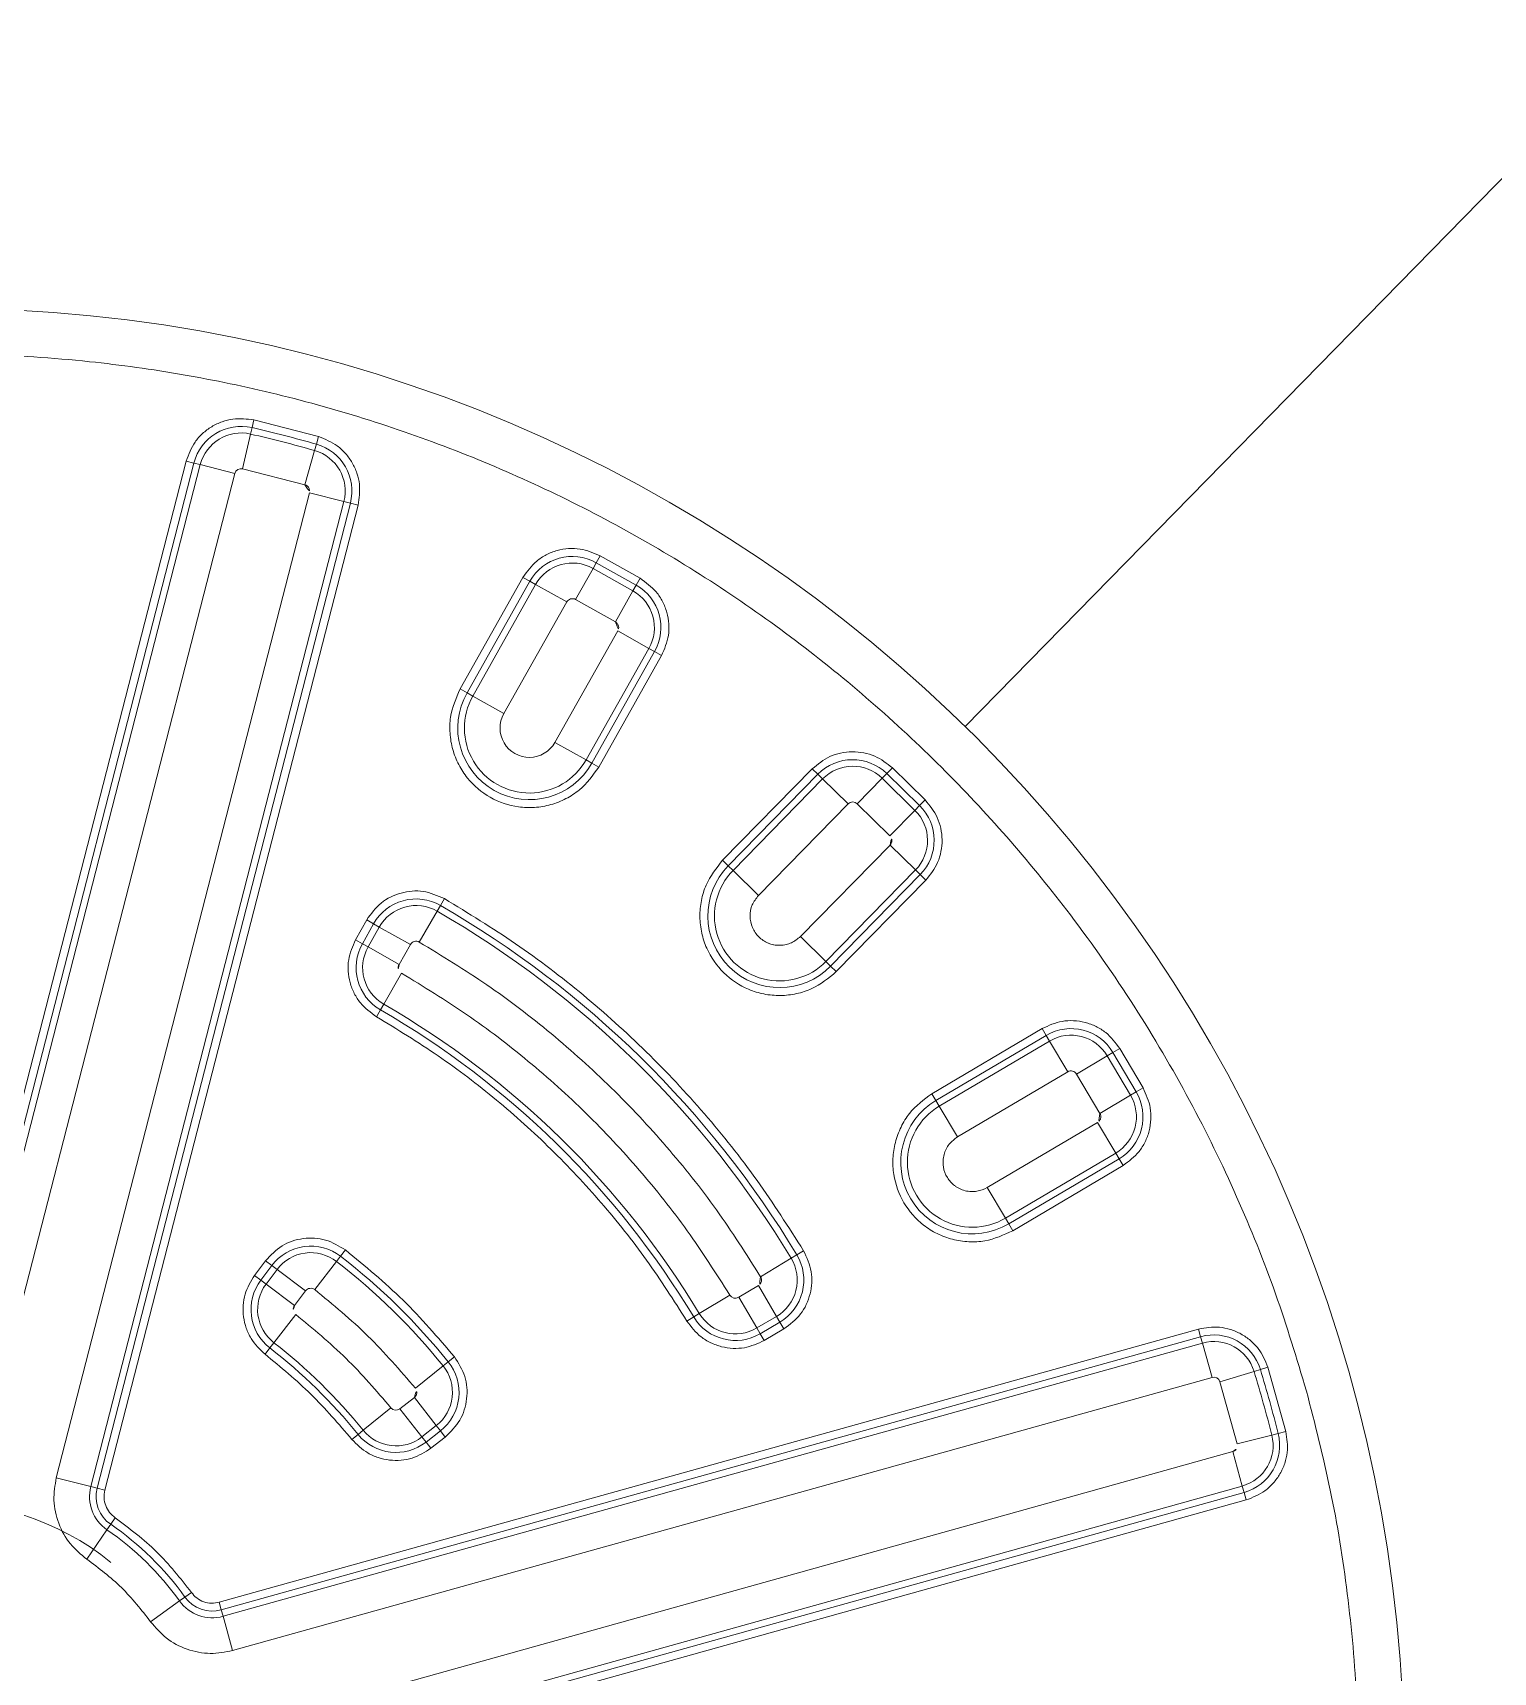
# Model space of a CAD drawing. Header units: metres. Extents: x 859577 to 860336, y 1645916 to 1646650.
# Drawn here: x 859953.838 to 859954.0304, y 1646453.3535 to 1646453.5695 of the extents above; entities that cross this region are included whole.
import ezdxf

# ---------------------------------------------------------------- set-up
doc = ezdxf.new("R2010")
doc.units = ezdxf.units.M
doc.layers.add('A-ACCESORIOS', color=30, linetype='Continuous', lineweight=20)
doc.layers.add('PISO', color=31, linetype='Continuous', lineweight=15)

# ---------------------------------------------------------------- blocks, each defined once
blk = doc.blocks.new('mu10-3')
at = {"layer": 'A-ACCESORIOS', "linetype": 'Continuous', "ltscale": 20}
for p, q in [((0, 0), (0, -0.476100506632406)), ((-0.003013294346146722, -0.4867119402827029), (-0.003013294346146722, -0.4877557760636932)), ((-0.003013294346146722, -0.4867119402827029), (0.003013294345123541, -0.4867119402827029)), ((-0.003013294345748818, -0.4886256392146038), (-0.003013294345748818, -0.4877557760636932)), ((0.003013294345123541, -0.4877557760636364), (-0.003013294345748818, -0.4877557760636364)), ((0.003013294345805662, -0.4877557760636932), (0.003013294345805662, -0.4867119402827029)), ((0.003013294345805662, -0.4877557760636932), (0.003013294345805662, -0.4886256392145469)), ((-0.003013294345748818, -0.4886256392145469), (0.003013294345805662, -0.4886256392145469)), ((-0.003013294346146722, -0.4933229002290886), (-0.003013294345862505, -0.4886256392145469)), ((0.003013294345805662, -0.4886256392145469), (0.003013294345578288, -0.4933229002290886)), ((-0.05007764747858801, -0.4937014953731591), (-0.04425640981713741, -0.4921416994428682)), ((-0.04398624523639683, -0.493149967381953), (-0.04425640981645529, -0.4921416994426977)), ((0.04425640981617107, -0.4921416994424703), (0.0439862452362263, -0.4931499673818394)), ((0.04425640981617107, -0.4921416994425272), (0.05007764747750798, -0.4937014953729317)), ((-0.05007764747858801, -0.4937014953731591), (-0.04980748289841586, -0.4947097633124145)), ((-0.0439862452370221, -0.4931499673820667), (-0.04980748289818848, -0.4947097633123008)), ((-0.04958234574803555, -0.4955499865951083), (-0.04376110808647127, -0.4939901906647037)), ((-0.04398624523651051, -0.4931499673818962), (-0.04376110808635758, -0.4939901906647037)), ((-0.04376110808647127, -0.4939901906647606), (-0.04254536747595239, -0.4985273963914665)), ((-0.009437790989181849, -0.4941802727070126), (-0.01048162677011533, -0.4941802727070126)), ((-0.01048162677011533, -0.5110547210522896), (-0.01048162677011533, -0.4941802727076947)), ((-0.009437790989068162, -0.4941802727070126), (-0.009437790989068162, -0.5110547210479126)), ((-0.009437790989181849, -0.4941802727070694), (-0.00856792783832816, -0.4941802727070694)), ((-0.008567927616809357, -0.5110547210017558), (-0.008567927838214473, -0.4941802727070694)), ((-0.008567927838214473, -0.4941802727070694), (-0.003870666823559077, -0.4941802727074673)), ((-0.003870666823559077, -0.5110547210225604), (-0.003870666823559077, -0.4941802727074673)), ((-0.003013294346146722, -0.4933229002290886), (0.003013294345578288, -0.4933229002290886)), ((0.003870666823786451, -0.4941802727068421), (0.003870666823786451, -0.5110547210433083)), ((0.008567927838385003, -0.4941802727070126), (0.003870666823786451, -0.4941802727068421)), ((0.008567927838385003, -0.4941802727070126), (0.008567927838385003, -0.5110547210433651)), ((0.009437790989238692, -0.4941802727070126), (0.008567927838385003, -0.4941802727070126)), ((0.009437790989125006, -0.5110547210433651), (0.009437790989125006, -0.4941802727070126)), ((0.009437790989125006, -0.4941802727070126), (0.01048162677017217, -0.4941802727070126)), ((0.01048162677017217, -0.4941802727067284), (0.01048162677017217, -0.5110547210784375)), ((0.04254536747612292, -0.4985273963914665), (0.04376110808641442, -0.4939901906647037)), ((0.04376110808630074, -0.4939901906647037), (0.04398624523645367, -0.493149967381953)), ((0.04376110808641442, -0.4939901906647606), (0.04958234574809239, -0.4955499865951083)), ((0.04980748289744952, -0.4947097633122439), (0.04398624523656736, -0.4931499673820099)), ((0.04980748289813164, -0.4947097633123008), (0.0500776474781901, -0.4937014953730454)), ((-0.04958234574803555, -0.4955499865950515), (-0.04980748289818848, -0.4947097633123008)), ((-0.04836660513706192, -0.5000871923217005), (-0.04958234574837661, -0.495549986595222)), ((0.04958234574809239, -0.4955499865950515), (0.0483666051376872, -0.5000871923218142)), ((0.04980748289813164, -0.4947097633123008), (0.04958234574809239, -0.4955499865950515)), ((-0.04836660513706192, -0.5000871923217005), (-0.04254536747595239, -0.4985273963914665)), ((-0.03695809920390047, -0.4979179096742428), (-0.04149530493072007, -0.499133650284648)), ((-0.03611787592120663, -0.4976927725242035), (-0.03695809920390047, -0.4979179096742428)), ((-0.03695809920390047, -0.4979179096742428), (-0.03259067059889276, -0.514217375126691)), ((-0.03611787592120663, -0.4976927725242035), (-0.03510960798195129, -0.4974226079440882)), ((-0.03175044731614207, -0.5139922379766517), (-0.03611787592120663, -0.4976927725242035)), ((-0.03510960798206497, -0.497422607943804), (-0.03074217936784862, -0.5137220734304151)), ((0.03074217937472667, -0.5137220734051766), (0.03510960798189444, -0.4974226079447135)), ((0.03611787592126348, -0.4976927725242604), (0.03175044731506205, -0.5139922379809718)), ((0.03259067082370848, -0.5142173751438577), (0.03695809920395732, -0.4979179096742996)), ((0.03611787592126348, -0.4976927725242604), (0.03510960798200813, -0.4974226079441451)), ((0.03611787592137716, -0.4976927725241467), (0.03695809920395732, -0.4979179096741859)), ((0.03695809920395732, -0.4979179096743565), (0.04149530493077691, -0.4991336502845911)), ((0.04254536747600923, -0.4985273963915233), (0.0483666051376872, -0.500087192321871)), ((-0.04149530493072007, -0.499133650284648), (-0.03712787632571235, -0.5154331157370962)), ((0.03712787633128301, -0.5154331157170304), (0.04149530493100428, -0.499133650284648)), ((-0.05435028804021158, -0.5025781326275478), (-0.05535855597952377, -0.5028482972076063)), ((-0.05099112737224232, -0.5191477626686947), (-0.05535855597946693, -0.5028482972082884)), ((-0.05435028804032527, -0.5025781326276046), (-0.05351006475751774, -0.5023529954775086)), ((-0.05435028804032527, -0.5025781326275478), (-0.04998285943412384, -0.518877598084373)), ((-0.05351006475751774, -0.5023529954775654), (-0.04897285903092552, -0.5011372548665349)), ((-0.04914263593735768, -0.5186524608769787), (-0.05351006454355911, -0.5023529954201535)), ((-0.04460543043103371, -0.517436720299429), (-0.04897285903092552, -0.5011372548665349)), ((0.04897285903086868, -0.5011372548671034), (0.04460543042580412, -0.5174367203195516)), ((0.05351006475768827, -0.5023529954774517), (0.04897285903086868, -0.5011372548671034)), ((0.05351006475768827, -0.5023529954774517), (0.04914263615256687, -0.5186524609299568)), ((0.04998285943526071, -0.5188775980800528), (0.05435028804038211, -0.5025781326275478)), ((0.05535855597975115, -0.502848297207322), (0.05099112736547795, -0.5191477626939331)), ((0.05435028804038211, -0.5025781326275478), (0.05351006475768827, -0.5023529954774517)), ((0.05435028804038211, -0.5025781326275478), (0.05535855597963746, -0.5028482972076063)), ((-0.09520099427987816, -0.5128549217586738), (-0.08758297062206566, -0.5084566537490218)), ((-0.08708294983136966, -0.5093729355542678), (-0.08758297062274778, -0.5084566537493629)), ((-0.08708294983148335, -0.5093729355542109), (-0.0866662658386872, -0.5101365037249934)), ((0.08708294983154019, -0.5093729355542678), (0.08666626583885773, -0.5101365037249934)), ((0.0870829498314265, -0.5093729355542678), (0.08758297062280462, -0.5084566537493629)), ((0.0875829706208151, -0.5084566537482829), (0.0952009942786276, -0.512854921757878)), ((-0.0866662658386872, -0.5101365037251071), (-0.08441617227782672, -0.5142597718470938)), ((-0.07844169429830572, -0.5118001273505115), (-0.07919501788472871, -0.5122350589259668)), ((-0.07844169429819203, -0.5118001273503978), (-0.0775377059946436, -0.5112782094599879)), ((-0.01144969152795738, -0.627833679849175), (-0.07844169429819203, -0.5118001273503978)), ((-0.07753770599543941, -0.5112782094585668), (-0.0105457032205436, -0.6273117619655295)), ((-0.009437790989068162, -0.5110547210479126), (-0.01048162677011533, -0.5110547210479126)), ((-0.009437790989181849, -0.5110547210479126), (-0.008567927616809357, -0.5110547210017558)), ((-0.008567927616809357, -0.5110547210017558), (-0.003870666823559077, -0.5110547210225604)), ((0.008567927838271316, -0.5110547210433651), (0.003870666823786451, -0.5110547210433083)), ((0.009437790989238692, -0.5110547210433651), (0.008567927838385003, -0.5110547210433651)), ((0.009437790989238692, -0.5110547210433651), (0.01048162677017217, -0.5110547210433651)), ((0.01054570322060044, -0.6273117619655295), (0.07753770599515519, -0.511278209459249)), ((0.07844169429847625, -0.5118001273504547), (0.01144969152500153, -0.6278336798548025)), ((0.07844169429847625, -0.5118001273504547), (0.07753770599470045, -0.5112782094599879)), ((0.07844169429847625, -0.5118001273504547), (0.07919501788489924, -0.5122350589259099)), ((0.08666626583885773, -0.5101365037250503), (0.08441617227788356, -0.5142597718470938)), ((-0.09465748135357899, -0.5137460933676152), (-0.09520099427800233, -0.51285492175748)), ((-0.09465748135357899, -0.5137460933675584), (-0.09420455391654059, -0.5144887363759949)), ((-0.07919501788472871, -0.5122350589259668), (-0.0832629652515493, -0.514583689433266)), ((-0.07919501788472871, -0.5122350589259668), (-0.0122030151107424, -0.6282686114313947)), ((-0.03175044731614207, -0.5139922379765949), (-0.03259067059889276, -0.514217375126691)), ((-0.03175044731614207, -0.5139922379765949), (-0.03074217937700041, -0.5137220733965364)), ((0.01220301514803168, -0.6282686114512899), (0.07919501792139272, -0.5122350589469988)), ((0.03175044731506205, -0.5139922379809718), (0.0307421793758067, -0.5137220734008565)), ((0.03175044731506205, -0.513992237980915), (0.03259067082370848, -0.5142173751438577)), ((0.07919501788489924, -0.5122350589259099), (0.0832629652468313, -0.514583689430026)), ((0.09465748135363583, -0.5137460933675584), (0.09420455391659743, -0.5144887363759949)), ((0.09465748135363583, -0.5137460933675584), (0.09520099427811601, -0.5128549217574232)), ((-0.09420455391654059, -0.5144887363759949), (-0.09175874575674925, -0.5184990086216317)), ((-0.09175874575663556, -0.5184990086216317), (-0.08441617227782672, -0.5142597718470938)), ((-0.0832629652515493, -0.514583689433266), (-0.01627096247739246, -0.630617241938694)), ((-0.03259067059889276, -0.514217375126691), (-0.03712787632571235, -0.5154331157370962)), ((0.01627096246602378, -0.6306172419356812), (0.0832629652468313, -0.514583689430026)), ((0.03259067082370848, -0.5142173751438577), (0.03712787633128301, -0.5154331157170304)), ((0.08441617227788356, -0.5142597718470938), (0.09175874575680609, -0.5184990086216317)), ((0.09420455391659743, -0.5144887363759949), (0.09175874575680609, -0.5184990086216317)), ((-0.04914263594935164, -0.5186524608324135), (-0.04460543043103371, -0.517436720299429)), ((0.04914263615256687, -0.5186524609300136), (0.04460543042580412, -0.5174367203195516)), ((-0.09612277577826944, -0.5220083045024921), (-0.09205482841599633, -0.5196596739979213)), ((-0.02506282564485218, -0.6356932265088062), (-0.09205482841599633, -0.5196596739979213)), ((-0.04998285943412384, -0.518877598084373), (-0.05099112737337919, -0.5191477626644314)), ((-0.04998285943412384, -0.518877598084373), (-0.04914263593735768, -0.5186524608769787)), ((0.09205482841178991, -0.5196596739949655), (0.02506282563757622, -0.6356932265007345)), ((0.04998285943537439, -0.5188775980800528), (0.04914263615256687, -0.5186524609299568)), ((0.04998285943537439, -0.5188775980800528), (0.05099112737451605, -0.5191477626601113)), ((0.09205482841178991, -0.5196596739949655), (0.09612277577843997, -0.5220083045023216)), ((-0.09687609936469244, -0.5224432360778906), (-0.09778008766858193, -0.5229651539683573)), ((-0.09687609936480612, -0.5224432360779474), (-0.09612277577826944, -0.5220083045024921)), ((-0.09687609936469244, -0.5224432360778337), (-0.02988409659138824, -0.6384767885822384)), ((-0.0291307729691539, -0.6380418569914923), (-0.09612277577826944, -0.5220083045024921)), ((0.09612277577832629, -0.5220083045024921), (0.02913077300422628, -0.6380418570080337)), ((0.02988409659087665, -0.6384767885835458), (0.09687609936509034, -0.5224432360778906)), ((0.09612277577832629, -0.5220083045024353), (0.09687609936486297, -0.5224432360778337)), ((0.0977800876697188, -0.5229651539663678), (0.09687609936588615, -0.5224432360761284)), ((-0.03078808489448193, -0.6389987064739557), (-0.09778008766892299, -0.522965153967732)), ((0.0977800876697188, -0.5229651539663678), (0.03078808489453877, -0.6389987064739557)), ((-0.0328810440908569, -0.5413419510474569), (-0.03314150129762083, -0.5403311319828958)), ((-0.0328810440908569, -0.5413419510474569), (-0.03266399641870521, -0.542184300267877)), ((0.03288104409102743, -0.5413419510473432), (0.03266399641876205, -0.542184300267877)), ((0.03288104409102743, -0.5413419510474), (0.03314150129767768, -0.540331131982839)), ((-0.03266399641870521, -0.542184300267877), (-0.03149193898872227, -0.5467329860583163)), ((0.03266399641876205, -0.542184300267877), (0.03149193898877911, -0.5467329860583163)), ((-0.03210616620020801, -0.5477851440140853), (-0.03664337192691391, -0.5490008846245473)), ((-0.03132623129130252, -0.5506959007203136), (-0.03210616620020801, -0.5477851440140853)), ((0.03210616620026485, -0.5477851440141421), (0.03132623129135936, -0.5506959007203704)), ((0.03664337192708444, -0.5490008846244905), (0.03210616620026485, -0.5477851440141421)), ((-0.03849186314909048, -0.5494961863543608), (-0.03748359520983513, -0.5492260217742455)), ((-0.03771192823995762, -0.5524069430614418), (-0.03849186314909048, -0.5494961863543608)), ((-0.03664337192691391, -0.5490008846245473), (-0.03748359520972144, -0.5492260217745866)), ((-0.03748359520983513, -0.5492260217742455), (-0.03670366030092964, -0.5521367784809286)), ((-0.03586343701812211, -0.5519116413308325), (-0.03664337192691391, -0.5490008846245473)), ((-0.0358634370182358, -0.5519116413307756), (-0.03132623129130252, -0.5506959007203136)), ((0.03586343701829264, -0.5519116413307756), (0.03132623129135936, -0.5506959007203704)), ((0.03664337192708444, -0.5490008846244905), (0.03586343701829264, -0.5519116413307756)), ((0.03748359520977829, -0.5492260217745297), (0.03664337192708444, -0.5490008846244905)), ((0.03670366030098648, -0.5521367784809286), (0.03748359520977829, -0.5492260217745297)), ((0.03748359520977829, -0.5492260217745297), (0.03849186314903363, -0.549496186354645)), ((0.03849186314926101, -0.5494961863539629), (0.03771192824012815, -0.5524069430611007)), ((-0.03670366030092964, -0.5521367784809286), (-0.03771192824012815, -0.552406943060987)), ((-0.03670366030092964, -0.5521367784809286), (-0.03586343701812211, -0.5519116413308325)), ((-0.02911335863922204, -0.555853263925826), (-0.0302843387103735, -0.5513043006690168)), ((0.02911335863927889, -0.555853263925826), (0.03028433871043035, -0.5513043006690168)), ((0.03670366030098648, -0.5521367784808149), (0.03586343701829264, -0.5519116413307756)), ((0.03670366030098648, -0.5521367784809286), (0.03771192824024183, -0.5524069430610439)), ((-0.0288965104779777, -0.5566956645289451), (-0.02911335863922204, -0.555853263925826)), ((-0.0288965104779777, -0.5566956645289451), (-0.02863629268443901, -0.5577065452526995)), ((0.02889651047803454, -0.5566956645289451), (0.02863629268449586, -0.5577065452526995)), ((0.02911335863927889, -0.555853263925826), (0.02889651047803454, -0.5566956645289451)), ((-0.009929248020625892, -0.5835511631254917), (-0.01004979990221955, -0.582514311939633)), ((0.009929248020682735, -0.5835511631254917), (0.01004979990233323, -0.582514311939633)), ((-0.009929248020625892, -0.5835511631254917), (-0.009828788119250476, -0.5844152057803171)), ((-0.009828788119250476, -0.5844152057803171), (-0.009286304652107447, -0.5890810361165677)), ((0.009828788119307319, -0.5844152057803171), (0.00928630465216429, -0.5890810361165677)), ((0.009929248020682735, -0.5835511631254917), (0.009828788119307319, -0.5844152057803171)), ((-0.01555682147403559, -0.5907712367607587), (-0.01659172709520362, -0.5909074846704812)), ((-0.01627703877329623, -0.5932977797864964), (-0.01659172709520362, -0.5909074846702538)), ((-0.01555682147403559, -0.5907712367609292), (-0.01469440012300538, -0.5906576968360469)), ((-0.01555682147403559, -0.5907712367607587), (-0.01524213315212819, -0.5931615318757508)), ((-0.01469440012300538, -0.5906576968360469), (-0.01003732482752184, -0.5900445812421822)), ((-0.01437971180121167, -0.5930479919509253), (-0.01469440012300538, -0.5906576968360469)), ((-0.00972263650584182, -0.5924348763567764), (-0.01003732482752184, -0.5900445812421822)), ((0.01003732482769237, -0.5900445812419548), (0.009722636505898663, -0.5924348763567195)), ((0.01469440012317591, -0.5906576968360469), (0.01003732482769237, -0.5900445812419548)), ((0.01469440012317591, -0.5906576968360469), (0.01437971180126851, -0.5930479919509253)), ((0.01555682147414927, -0.5907712367608724), (0.01469440012317591, -0.5906576968360469)), ((0.01524213315224188, -0.5931615318759214), (0.01555682147414927, -0.5907712367608724)), ((0.01555682147414927, -0.5907712367608724), (0.01659172709526047, -0.5909074846706517)), ((0.01659172709537415, -0.5909074846702538), (0.01627703877346676, -0.5932977797857575)), ((-0.01524213315212819, -0.5931615318757508), (-0.01627703877340991, -0.5932977797855301)), ((-0.01524213315212819, -0.5931615318757508), (-0.01437971180121167, -0.5930479919509253)), ((-0.01437971180121167, -0.5930479919509253), (-0.00972263650584182, -0.5924348763567764)), ((-0.0082337109566879, -0.5978407358470008), (-0.008773984901495169, -0.5931746491457943)), ((0.008233710956744744, -0.5978407358470008), (0.008773984901552012, -0.5931746491457943)), ((0.009722636505898663, -0.5924348763567195), (0.01437971180126851, -0.5930479919509253)), ((0.01437971180126851, -0.5930479919509253), (0.01524213315224188, -0.5931615318758645)), ((0.01627703877346676, -0.5932977797857575), (0.01524213315224188, -0.5931615318759214)), ((-0.008133660226235406, -0.5987048259768812), (-0.0082337109566879, -0.5978407358470008)), ((0.008233710956744744, -0.5978407358470008), (0.00813366022629225, -0.5987048259768812)), ((-0.008133660226235406, -0.5987048259768812), (-0.008013599349567357, -0.5997417341326923)), ((0.00813366022629225, -0.5987048259768812), (0.0080135993496242, -0.5997417341326923)), ((-0.0122030151107424, -0.6282686114314515), (-0.01627096247739246, -0.630617241938694)), ((-0.0122030151107424, -0.6282686114313378), (-0.01144969152409203, -0.6278336798558826)), ((-0.01144969152818476, -0.6278336798492887), (-0.01054570322349946, -0.6273117619603568)), ((0.01144969152500153, -0.6278336798548025), (0.01054570322128257, -0.627311761964279)), ((0.01144969152500153, -0.6278336798548025), (0.01220301514803168, -0.6282686114512899)), ((0.0122030151457011, -0.6282686114552689), (0.01627096246602378, -0.6306172419356812)), ((-0.00685290386371662, -0.6299785243187443), (-0.007033676506864595, -0.6289504609018195)), ((-0.00685290386371662, -0.6299785243187443), (-0.00670225999442664, -0.6308352438328484)), ((0.00670225998726437, -0.6308352438744009), (0.006852903863830306, -0.6299785243187443)), ((0.006852903863830306, -0.6299785243184033), (0.007033676506921438, -0.6289504609018195)), ((-0.00670225999442664, -0.6308352438328484), (-0.005888783100260753, -0.6354615292089534)), ((0.00670225998726437, -0.6308352438743441), (0.00588878310037444, -0.6354615292089534))]:
    blk.add_line(p, q, dxfattribs=at)
for centre, radius in [((0, 0), 0.6689513447619461), ((0, -0.6689513447619788), 0.1928508381295694)]:
    blk.add_circle(centre, radius, dxfattribs=at)
for centre, radius, start, end in [((-0.003013294345748818, -0.4941802727070694), 0.006424496643355234, 90.00000000354999, 179.9999999994203), ((0.003013294345805662, -0.4941802727070694), 0.006424496643359688, 3.224319113880455e-10, 90), ((-0.003013294345748818, -0.4941802727070694), 0.005554633492483944, 90.00000000019217, 179.9999999999349), ((0.003013294345805662, -0.4941802727070694), 0.005554633492462362, 8.402771024052094e-10, 90), ((-0.04232346314995539, -0.4993555546107018), 0.006424496643362739, 15.00000000011923, 104.9999999993806), ((-0.04232346314995539, -0.4993555546107018), 0.005554633492495852, 14.99999999950545, 104.9999999997716), ((-0.003013294346601469, -0.4941802727079221), 0.0008573724788416348, 89.99999997037861, 179.9999999685091), ((0.003013294345350914, -0.4941802727065578), 0.0008573724783575807, 359.9999999830284, 89.99999998625593), ((0.04232346315006907, -0.499355554610645), 0.006424496643328649, 75.00000000389015, 165.0000000008825), ((0.04232346315006907, -0.499355554610645), 0.00555463349258391, 75.0000000006194, 165.0000000000221), ((-0.04814470081151967, -0.5009153505410495), 0.00642449664334519, 105.0000000032486, 194.9999999998529), ((-0.04814470081151967, -0.5009153505410495), 0.005554633492502361, 105.000000000854, 195.0000000002441), ((0.04814470081157651, -0.5009153505410495), 0.005554633492485336, 344.9999999998807, 75.00000000002214), ((0.04814470081157651, -0.5009153505410495), 0.006424496643352046, 344.9999999998807, 75.0000000002284), ((-0.04814470081078071, -0.5009153505396853), 0.0008573724790751167, 105.0000000408031, 195.0000000379202), ((0, -0.6689513447619788), 0.1817930384712088, 118.621577261034, 121.3784227389266), ((-0.08400547159800453, -0.5150123756721996), 0.006424496643359077, 29.9999999996285, 118.6215772608329), ((-0.08400547159800453, -0.5150123756721996), 0.005554633492528228, 29.9999999996285, 118.6215772605443), ((0.08400547159806138, -0.5150123756721996), 0.006424496643328829, 61.37842273896597, 149.9999999999966), ((0.08400547159806138, -0.5150123756721996), 0.005554633492495369, 61.37842273896597, 149.9999999999966), ((0, -0.6689513447619788), 0.1817930384712025, 58.62157726107336, 61.37842273896597), ((0, -0.6689513447619788), 0.180923175320396, 118.621577261034, 121.3784227389266), ((0, -0.5110547210433083), 0.009437790989227734, 180.0000000277486, 359.9999999996124), ((0, -0.5110547210433083), 0.008567927838284847, 179.9999997221256, 359.9999999996124), ((0, -0.6689513447619788), 0.1809231753204159, 58.62157726107336, 61.37842273896597), ((-0.09131232206510731, -0.5192309877562593), 0.006424496643352538, 121.3784227389266, 209.9999999994837), ((-0.04086665337570139, -0.5164349180283239), 0.009437790989218322, 195.0000000274334, 14.99999999997792), ((0.04086665337587192, -0.516434918028267), 0.009437790989216509, 165.0000000273372, 344.9999999995536), ((0.09131232206516415, -0.5192309877562593), 0.006424496643352611, 330.0000000184694, 58.62157726107336), ((-0.09131232206510731, -0.5192309877562593), 0.005554633492477322, 121.378422738462, 210.0000000000033), ((-0.04086665337570139, -0.5164349180283239), 0.008567927838285232, 194.9999997216574, 14.99999999997792), ((-0.04086665337570139, -0.5164349180283239), 0.003870666823774987, 194.999999691932, 14.99999999997792), ((0.04086665337587192, -0.516434918028267), 0.008567927838281014, 164.9999997220327, 344.9999999995536), ((0.08400547159897087, -0.5150123756719154), 0.0008573724843851849, 61.37842278358183, 150.0000000239368), ((0.09131232206516415, -0.5192309877562593), 0.005554633492457171, 329.9999999999966, 58.62157726107336), ((-0.09131232206510731, -0.5192309877564298), 0.0008573724831367626, 121.3784227303817, 209.9999999960403), ((0.09131232206493678, -0.5192309877553498), 0.0008573724786046311, 329.9999999780235, 58.62157721783249), ((0, -0.6689513447619788), 0.1317775414275539, 75.55092944653032, 104.4490705534697), ((0, -0.6689513447619788), 0.1309076782767518, 75.55092944653032, 104.4490705534697), ((-0.03127800798091585, -0.5475632396881451), 0.006424496643354177, 104.449070557334, 194.9999999985044), ((0.03127800798114322, -0.5475632396880314), 0.006424496643351433, 344.9999999998807, 75.55092944679654), ((-0.03127800798091585, -0.5475632396881451), 0.005554633492511554, 104.4490705536711, 194.9999999999138), ((0.03127800798114322, -0.5475632396880314), 0.005554633492531299, 344.9999999997559, 75.55092944653032), ((-0.031278007980859, -0.5475632396879178), 0.0008573724781189134, 104.4490705633304, 195.0000000049241), ((-0.03049807307223773, -0.5504739963942598), 0.0008573724780481656, 195.0000000027153, 284.4355004335055), ((0.03049807307229457, -0.5504739963943166), 0.000857372477992142, 255.5644995690909, 344.9999999992265), ((-0.03049807307212404, -0.5504739963943166), 0.006424496643351503, 195.0000000007126, 284.4355004289658), ((-0.03049807307212404, -0.5504739963943166), 0.005554633492537496, 195.0000000007899, 284.4355004289658), ((0, -0.6689513447619788), 0.116785116945933, 75.56449957103419, 104.4355004289658), ((0.03049807307229457, -0.5504739963943166), 0.006424496643351476, 255.5644995712364, 344.9999999988189), ((0.03049807307229457, -0.5504739963943166), 0.00555463349249528, 255.5644995712364, 345.0000000000862), ((0, -0.6689513447619788), 0.1159152537950918, 75.56449957103419, 104.4355004289658), ((0, -0.6689513447619788), 0.08597546737180076, 83.3681510901673, 96.63184890983271), ((-0.009187287290046697, -0.5899326716771043), 0.00642449664335325, 96.63184890964244, 187.4999999984024), ((-0.009187287290046697, -0.5899326716771043), 0.005554633492503588, 96.63184891003267, 187.4999999999625), ((0, -0.6689513447619788), 0.08510560422095996, 83.3681510901673, 96.63184890983271), ((0.00918728729010354, -0.5899326716771043), 0.00555463349251982, 352.4999999999748, 83.36815109035757), ((0.00918728729010354, -0.5899326716771043), 0.006424496643351253, 352.5000000004316, 83.3681510901673), ((-0.009187287290387758, -0.589932671677559), 0.0008573724783861086, 96.6318488831957, 187.4999999864908), ((0.00918728729010354, -0.5899326716770474), 0.0008573724779845452, 352.4999999986708, 83.36815108847865), ((-0.008872598968252987, -0.5923229667919259), 0.006424496643352521, 187.5000000000252, 276.6047170134834), ((-0.008872598968252987, -0.5923229667919259), 0.005554633492521123, 187.4999999998345, 276.6047170134834), ((-0.008872598968252987, -0.5923229667919259), 0.0008573724779748725, 187.4999999996967, 276.6047170136769), ((0.00887259896830983, -0.5923229667919259), 0.006424496643353729, 263.3952829965855, 352.4999999988052), ((0.00887259896830983, -0.5923229667919259), 0.00555463349255053, 263.3952829861296, 352.5000000000375), ((0.008872598968423517, -0.5923229667918122), 0.0008573724780969564, 263.3952829777494, 352.499999995941), ((0, -0.6689513447619788), 0.07158570175931518, 83.39528298651665, 96.60471701348335), ((0, -0.6689513447619788), 0.07071583860847397, 83.39528298651665, 96.60471701348335), ((-0.007618946794821113, -0.6256219983553137), 0.005293226152276303, 209.9999999998267, 279.9728275164398), ((-0.007618946794821113, -0.6256219983553137), 0.004423363001437471, 209.9999998997658, 279.9728275160327), ((0.0076189467949348, -0.6256219983553137), 0.005293226194439118, 260.0271724842183, 329.9999999657359), ((0.0076189467949348, -0.6256219983553137), 0.004423363001115927, 260.0271724839671, 330.0000000185582), ((0, -0.6689513447619788), 0.03957073444687402, 80.0271724839672, 99.97282751603284), ((0, -0.6689513447619788), 0.03870087129603254, 80.0271724839672, 99.97282751603284), ((0, -0.6689513447619788), 0.03555687328013987, 95.36639656515814, 178.7787177863631)]:
    blk.add_arc(centre, radius, start, end, dxfattribs=at)
for points, knots in [([(0.09341212471900917, -0.5071567987056369), (0.08948372175626673, -0.5049965173685109), (0.08152739351129412, -0.5006212260395841), (0.06887773470430147, -0.4951136316495308), (0.05558295216223996, -0.4903933680955674), (0.04167146529789534, -0.4866410643179506), (0.02804424992467602, -0.4840769751506286), (0.01487360091812207, -0.4825793556410645), (0.00229606210075417, -0.4819985516340353), (-0.0104027629137704, -0.4822717593406765), (-0.02314273273196932, -0.4834177051157553), (-0.03584102984160609, -0.485446457581304), (-0.04839181287093197, -0.4883498988144197), (-0.06071282937017486, -0.492110835915355), (-0.0727242806640902, -0.4967029597968349), (-0.08433040027091465, -0.5020805266871662), (-0.09546449548156488, -0.5081933445910067), (-0.1060666621903579, -0.5149850065245687), (-0.1167237843021667, -0.522867478811861), (-0.127244249597311, -0.5319010605641097), (-0.1374119121895774, -0.5421083993458637), (-0.1465791434576431, -0.5528358244761193), (-0.1547312785452277, -0.5639588830789535), (-0.1619342144808797, -0.5754584276571109), (-0.1682916127567751, -0.5874460648498712), (-0.1738483557438144, -0.6000673489006658), (-0.1785550210178144, -0.6133700990926059), (-0.1823111003915301, -0.6272794060515139), (-0.1848741847125552, -0.6409072015913466), (-0.1863720356531076, -0.6540777169768148), (-0.18695278051581, -0.6666552899428666), (-0.1866795888503816, -0.6793541056933918), (-0.1855336387226885, -0.6920940780320848), (-0.1835048874199288, -0.704792374440558), (-0.1806014459195353, -0.7173431577372185), (-0.1768405087207725, -0.729664173872095), (-0.1722483854954362, -0.7416756263544357), (-0.1668708160953543, -0.7532817416016542), (-0.1607580074528414, -0.7644158528581784), (-0.1539663113669008, -0.7750179604120717), (-0.1460839727201915, -0.7856753139982402), (-0.137049810753183, -0.7961947743173141), (-0.1268446520693942, -0.8063662130026614), (-0.1161093810740113, -0.8155197874140185), (-0.1050146995404475, -0.8237210725174577), (-0.09724724399717388, -0.8284239048362565), (-0.09341212471895233, -0.830745890818207)], [0, 0, 0, 0, 0.02291043124393882, 0.04640127627856693, 0.07043889536440054, 0.0949825248686006, 0.1199870078134519, 0.1412571413465028, 0.1627018157893433, 0.1843088610492792, 0.2061448528974915, 0.2280462251742265, 0.2499999996147192, 0.2719527910396048, 0.2938541685496895, 0.3156911381893608, 0.3372972159685446, 0.3587419054823086, 0.3800129914506218, 0.4050168025324465, 0.4295600826501579, 0.4535976939681215, 0.4770894055705902, 0.4999999997767685, 0.5229099078263219, 0.5464012767191545, 0.5704388958051738, 0.5949825253142076, 0.619987008260059, 0.6412571417913683, 0.6627018162343635, 0.684308861495887, 0.7061448533414494, 0.7280462256163859, 0.7500000000613228, 0.7719527914840738, 0.7938541689949457, 0.8156911386359665, 0.8372972164167377, 0.8587419059311826, 0.8800129918972291, 0.905016802977831, 0.9295600830954692, 0.9535976944176974, 0.9770892313843613, 0.9999999999999999, 0.9999999999999999, 0.9999999999999999, 0.9999999999999999]), ([(-0.01048162677011533, -0.4941802727076947), (-0.01038186486010773, -0.4932407839667121), (-0.01022839936553055, -0.4917955519717907), (-0.009297116254117554, -0.490056804071628), (-0.008333240067599945, -0.4888603269859573), (-0.00713676298221344, -0.4878964507992691), (-0.005398015082107577, -0.4869651676876288), (-0.003952783087186162, -0.4868117021928811), (-0.003013294346146722, -0.4867119402827029)], [0, 0, 0, 0, 0.2394568443936631, 0.3683606602371597, 0.499999999999111, 0.631639339761215, 0.7605431556051111, 1, 1, 1, 1]), ([(0.003013294345123541, -0.4867119402827029), (0.003952783086162981, -0.4868117021927674), (0.005398015081084395, -0.4869651676872877), (0.007136762981303946, -0.4878964507987007), (0.008333240067031511, -0.4888603269851615), (0.009297116253605964, -0.4900568040707185), (0.01022839936530318, -0.4917955519707675), (0.01038186485999404, -0.4932407839657458), (0.01048162677017217, -0.4941802727067284)], [0, 0, 0, 0, 0.2394568443938963, 0.3683606602377317, 0.5000000000000155, 0.6316393397622994, 0.7605431556061251, 1, 1, 1, 1]), ([(-0.04425640981713741, -0.4921416994428682), (-0.04332311309633496, -0.4919949044694363), (-0.04188740639472144, -0.4917690871891409), (-0.03996687108696051, -0.492218616526884), (-0.03856169345516491, -0.4928399783719328), (-0.0373209894963793, -0.4937462169751825), (-0.0359714180161177, -0.4951846846715853), (-0.03544912816641954, -0.4965409517876083), (-0.03510960798206497, -0.497422607943804)], [0, 0, 0, 0, 0.2394568443925325, 0.3683606602359907, 0.4999999999982076, 0.6316393397607285, 0.7605431556050064, 1, 1, 1, 1]), ([(0.03510960798189444, -0.4974226079447135), (0.03544912816613532, -0.4965409517885746), (0.03597141801566295, -0.4951846846724379), (0.03732098949569718, -0.4937462169758646), (0.03856169345431226, -0.4928399783724444), (0.03996687108605101, -0.4922186165271683), (0.04188740639369826, -0.4917690871891978), (0.04332311309542547, -0.4919949044692089), (0.04425640981617107, -0.4921416994425272)], [0, 0, 0, 0, 0.2394568443942672, 0.3683606602379416, 0.4999999999999539, 0.6316393397619721, 0.7605431556056689, 1, 1, 1, 1]), ([(-0.05535855597946693, -0.5028482972082884), (-0.05550535095284204, -0.5019150004875428), (-0.05573116823302371, -0.5004792937858724), (-0.05528163889533744, -0.4985587584781115), (-0.05466027705028864, -0.4971535808463159), (-0.05375403844709581, -0.4959128768875303), (-0.05231557075074988, -0.4945633054072118), (-0.05095930363467005, -0.4940410155575137), (-0.05007764747858801, -0.4937014953731591)], [0, 0, 0, 0, 0.2394568443937832, 0.3683606602375021, 0.4999999999996886, 0.6316393397619319, 0.760543155605792, 1, 1, 1, 1]), ([(0.05007764747750798, -0.4937014953729317), (0.05095930363370371, -0.4940410155571158), (0.05231557074984039, -0.4945633054066434), (0.05375403844641369, -0.4959128768867345), (0.05466027704994758, -0.4971535808454064), (0.05528163889522375, -0.4985587584770883), (0.05573116823308055, -0.5004792937848492), (0.05550535095301257, -0.5019150004865196), (0.05535855597975115, -0.502848297207322)], [0, 0, 0, 0, 0.2394568443946131, 0.3683606602383933, 0.5000000000004272, 0.6316393397623932, 0.7605431556059796, 1, 1, 1, 1]), ([(-0.04254536747595239, -0.4985273963914665), (-0.04243824362919213, -0.4985106157299697), (-0.04227272706981466, -0.498484688007693), (-0.04205210015561534, -0.4985361367091627), (-0.04189157136056565, -0.4986079249023305), (-0.0417493444624597, -0.4987109911305083), (-0.04159455474393781, -0.4988763814920958), (-0.04153433226463221, -0.4990324862143325), (-0.04149530493072007, -0.499133650284648)], [0, 0, 0, 0, 0.2394429600846082, 0.3699622084922655, 0.5000002166968497, 0.6305192480136057, 0.7605570399153824, 1, 1, 1, 1]), ([(0.0483666051376872, -0.500087192321871), (0.04846776744096815, -0.5001262217660951), (0.04862407284736037, -0.5001865259795863), (0.04878941700917494, -0.5003413953191398), (0.0488925449271278, -0.5004838301156838), (0.04896418391990665, -0.5006442015365451), (0.04901554056749546, -0.500864828650549), (0.04898964240339865, -0.5010301305453027), (0.04897285903086868, -0.5011372548671034)], [0, 0, 0, 0, 0.2394429600865524, 0.3699622084983848, 0.5000002166927261, 0.6305192480121711, 0.7605570399073718, 1, 1, 1, 1]), ([(-0.09341212471895233, -0.830745890818207), (-0.08948372175615305, -0.832906172155333), (-0.08152739351112359, -0.8372814634843166), (-0.06887773470424463, -0.8427890578743131), (-0.05558295216218312, -0.8475093214283334), (-0.04167146529783849, -0.8512616252059502), (-0.02804424992461918, -0.8538257143732721), (-0.01487360091795153, -0.8553233338827795), (-0.002296062100697327, -0.8559041378898087), (0.01040276291394093, -0.8556309301832243), (0.02314273273202616, -0.8544849844080886), (0.03584102984166293, -0.8524562319425968), (0.04839181287115935, -0.8495527907094811), (0.06071282937034539, -0.8457918536085458), (0.07272428066414705, -0.8411997297270659), (0.0843304002709715, -0.8358221628367346), (0.09546449548162173, -0.829709344932894), (0.1060666621904147, -0.8229176829993321), (0.1167237843022235, -0.8150352107120398), (0.1272442495974246, -0.8060016289597343), (0.1374119121896911, -0.795794290178037), (0.1465791434577, -0.7850668650477246), (0.1547312785452846, -0.7739438064449473), (0.1619342144809366, -0.7624442618667899), (0.1682916127569456, -0.7504566246740296), (0.1738483557438713, -0.7378353406232918), (0.1785550210178712, -0.7245325904312381), (0.1823111003915869, -0.7106232834723869), (0.1848741847126121, -0.6969954879325542), (0.1863720356532212, -0.683824972547086), (0.1869527805159805, -0.6712473995810342), (0.1866795888505521, -0.658548583830509), (0.1855336387227453, -0.645808611491816), (0.1835048874199856, -0.6331103150833428), (0.1806014459197058, -0.6205595317866823), (0.1768405087208862, -0.6082385156517489), (0.172248385495493, -0.5962270631694082), (0.1668708160955248, -0.5846209479222466), (0.1607580074528983, -0.5734868366656656), (0.1539663113669576, -0.5628847291117722), (0.1460839727202483, -0.5522273755256606), (0.1370498107534104, -0.5417079152065867), (0.1268446520694511, -0.5315364765212394), (0.1161093810740681, -0.5223829021098823), (0.1050146995406749, -0.514181617006443), (0.09724724399723073, -0.5094787846876443), (0.09341212471900917, -0.5071567987056369)], [0, 0, 0, 0, 0.02291043124393882, 0.04640127627856693, 0.07043889536440054, 0.0949825248686006, 0.1199870078134519, 0.1412571413465028, 0.1627018157893433, 0.1843088610492792, 0.2061448528974915, 0.2280462251742265, 0.2499999996147192, 0.2719527910396049, 0.2938541685496895, 0.3156911381893608, 0.3372972159685446, 0.3587419054823086, 0.3800129914506218, 0.4050168025324465, 0.4295600826501579, 0.4535976939681215, 0.4770894055705902, 0.4999999997767685, 0.522909907826322, 0.5464012767191546, 0.5704388958051739, 0.5949825253142077, 0.6199870082600591, 0.6412571417913684, 0.6627018162343636, 0.6843088614958871, 0.7061448533414495, 0.728046225616386, 0.750000000061323, 0.7719527914840739, 0.7938541689949457, 0.8156911386359667, 0.8372972164167378, 0.8587419059311827, 0.8800129918972293, 0.9050168029778312, 0.9295600830954693, 0.9535976944176974, 0.9770892313843613, 0.9999999999999999, 0.9999999999999999, 0.9999999999999999, 0.9999999999999999]), ([(-0.08758297062206566, -0.5084566537490218), (-0.08672343462990284, -0.5080980089111335), (-0.085402254462565, -0.5075467411907653), (-0.08346078050044525, -0.5075177852732509), (-0.08197145794588323, -0.507770907669169), (-0.0805681555306137, -0.508330277806067), (-0.07892570506783159, -0.509365901322667), (-0.07808479010566316, -0.5105244673158609), (-0.07753770599543941, -0.5112782094585668)], [0, 0, 0, 0, 0.2397864522089736, 0.3685722389881748, 0.4999999999993539, 0.6314277610106411, 0.7602135477901341, 1, 1, 1, 1]), ([(0.07753770599515519, -0.511278209459249), (0.07808479010526526, -0.5105244673164862), (0.07892570506726315, -0.5093659013232923), (0.08056815552981789, -0.5083302778065786), (0.08197145794486005, -0.50777090766951), (0.08346078049925154, -0.5075177852733646), (0.08540225446131444, -0.5075467411905379), (0.08672343462865229, -0.5080980089105651), (0.0875829706208151, -0.5084566537482829)], [0, 0, 0, 0, 0.2397864522107676, 0.3685722389896184, 0.4999999999999775, 0.6314277610103357, 0.7602135477891968, 1, 1, 1, 1]), ([(0.01048162677017217, -0.5110547210784375), (0.01034161330017014, -0.5123731767813524), (0.0101262281254435, -0.5144013802950553), (0.008819194443276501, -0.5168423839612046), (0.007466417158923377, -0.5185192861822543), (0.005787190051535163, -0.5198807739311064), (0.003346898766494633, -0.5211468972522653), (-1.335820343228988e-11, -0.5217895143795772), (-0.003346898791676267, -0.5211468972439093), (-0.005787190073476722, -0.5198807739166682), (-0.007466417177340645, -0.5185192861636096), (-0.008819194457601043, -0.5168423839392062), (-0.01012622813374264, -0.5144013802698169), (-0.01034161330329653, -0.5123731767555455), (-0.01048162677011533, -0.5110547210522896)], [0, 0, 0, 0, 0.1197284222117682, 0.1841803301282937, 0.2499999999997902, 0.3158196698712886, 0.3802715777878128, 0.499999999999582, 0.6197284222114655, 0.6841803301281261, 0.7499999999997901, 0.8158196698714544, 0.880271577788116, 0.9999999999999999, 0.9999999999999999, 0.9999999999999999, 0.9999999999999999]), ([(0.003870666823786451, -0.5110547210433651), (0.003818896633333679, -0.5115415095873459), (0.003741878127414111, -0.5122657048428891), (0.003272004301095421, -0.5131716117167002), (0.002777587770083301, -0.5137931647191749), (0.002333247497404045, -0.5141556370014655), (0.002002807489532188, -0.5143704771886064), (0.001816128148675489, -0.5144778874795861), (0.001591927863159981, -0.5145849354678376), (0.001023558622080145, -0.514821868755007), (-2.036002098293466e-05, -0.5150226850049648), (-0.001521613920601794, -0.5147239048597498), (-0.002801241673353161, -0.5138631792664796), (-0.003696312738497909, -0.5125745981445107), (-0.003812549408962695, -0.5115613413937581), (-0.003870666823559077, -0.5110547210433651)], [0, 0, 0, 0, 0.1198720841550585, 0.1783336844603708, 0.250308819189022, 0.3155566999740118, 0.3192975916338819, 0.3480352565546782, 0.3688630618367424, 0.3808512911324787, 0.5007233752875351, 0.6255405543281375, 0.7503616876444692, 0.8751828209604512, 1, 1, 1, 1]), ([(-0.09778008766892299, -0.522965153967732), (-0.09815930545738638, -0.522114494159041), (-0.09874219555842956, -0.5208069574428578), (-0.09881784660137782, -0.5188667418594264), (-0.09860062414264803, -0.5173717612502742), (-0.09807517329085158, -0.5159554088857021), (-0.09707935974989823, -0.5142885210723875), (-0.09594135781622981, -0.5134199793444623), (-0.09520099427987816, -0.5128549217586738)], [0, 0, 0, 0, 0.2397864522121488, 0.3685722389912014, 0.5000000000014163, 0.6314277610114043, 0.7602135477898125, 1, 1, 1, 1]), ([(-0.03074217936784862, -0.5137220734304151), (-0.03053618054855178, -0.5150318419973132), (-0.03021928895469728, -0.5170466819374155), (-0.03085000830617446, -0.5197427956301794), (-0.03172267659073214, -0.5217126833186398), (-0.03299230646280193, -0.523462395453862), (-0.03502175000977559, -0.525316970529218), (-0.03808828442805634, -0.5268039321551328), (-0.04148746194931618, -0.5270494528132303), (-0.04417229915264897, -0.5264580654515498), (-0.04614668694068769, -0.5255775852241982), (-0.0478873836853495, -0.5243079465813594), (-0.04978165950774383, -0.52228840330298), (-0.05051464330244926, -0.5203850549315234), (-0.05099112737224232, -0.5191477626686947)], [0, 0, 0, 0, 0.1197284222118077, 0.184180330128421, 0.2500000000000325, 0.3158196698716451, 0.3802715777882573, 0.500000000000065, 0.6197284222118554, 0.6841803301284467, 0.7500000000000315, 0.8158196698716177, 0.8802715777882086, 1, 1, 1, 1]), ([(0.05099112736547795, -0.5191477626939331), (0.05051464329272903, -0.5203850549555682), (0.04978165949324875, -0.5222884033252058), (0.04788738366579537, -0.5243079465988671), (0.04614668691806401, -0.5255775852373858), (0.04417229912786524, -0.5264580654597353), (0.04148746192294084, -0.5270494528147651), (0.03808828440219258, -0.526803932148141), (0.03502174998772034, -0.5253169705146092), (0.03299230644546469, -0.5234623954341941), (0.03172267657777184, -0.5217126832957888), (0.03085000829798901, -0.5197427956051683), (0.03021928895321935, -0.5170466819108697), (0.03053618055213292, -0.5150318419715063), (0.03074217937472667, -0.5137220734051766)], [0, 0, 0, 0, 0.1197284222117969, 0.1841803301283829, 0.2499999999999618, 0.3158196698715404, 0.3802715777881264, 0.4999999999999226, 0.6197284222117402, 0.6841803301283517, 0.7499999999999623, 0.8158196698715717, 0.8802715777881822, 1, 1, 1, 1]), ([(0.0952009942786276, -0.512854921757878), (0.09594135781520663, -0.5134199793434391), (0.09707935974898874, -0.514288521071137), (0.09807517329016946, -0.515955408884281), (0.09860062414242066, -0.5173717612487394), (0.09881784660143467, -0.5188667418578348), (0.09874219555894115, -0.5208069574412661), (0.09815930545812535, -0.5221144941575631), (0.0977800876697188, -0.5229651539663678)], [0, 0, 0, 0, 0.2397864522109614, 0.3685722389897534, 0.4999999999999757, 0.6314277610102131, 0.760213547789006, 1, 1, 1, 1]), ([(-0.08441617227782672, -0.5142597718470938), (-0.08431749816560341, -0.5142186679109386), (-0.0841651811984434, -0.5141552183723661), (-0.08394220136312924, -0.5141517243272347), (-0.08377184045536978, -0.5141813719627066), (-0.08361116357167475, -0.5142447492154929), (-0.0834226828020519, -0.5143639076263185), (-0.08332580497727804, -0.5144972178562739), (-0.0832629652515493, -0.5145836894332092)], [0, 0, 0, 0, 0.2397734715744081, 0.3701230970642104, 0.4999998068253377, 0.6303495577136121, 0.7602265284271652, 1, 1, 1, 1]), ([(0.04460543042580412, -0.5174367203196084), (0.04442846880857587, -0.5178957402237643), (0.04416377379527603, -0.5185823313707374), (0.0434717636953792, -0.5193327575437365), (0.04283425896113613, -0.5198019538295853), (0.04221118865473272, -0.5200817887561016), (0.04171120880602075, -0.5202203004287753), (0.04099724366056989, -0.5203394673507091), (0.03987514182290397, -0.5202757136400464), (0.03872221815845478, -0.5197288080175895), (0.03793987590836423, -0.5190143371020213), (0.03733383782054034, -0.5181540743891446), (0.03690157274695594, -0.5169079240269525), (0.03705325450829378, -0.5159194221213284), (0.03712787632588288, -0.515433115737153)], [0, 0, 0, 0, 0.120357504404619, 0.1800279165483364, 0.2500960458974018, 0.3153157175199239, 0.347931078996813, 0.3784207276025585, 0.4944962924693362, 0.6198136810682121, 0.6860309979781003, 0.7551195766574001, 0.8795278870491693, 1, 1, 1, 1]), ([(-0.03314150129801874, -0.5403311319830095), (-0.02952999926282018, -0.53949301163874), (-0.02229111642100179, -0.5378130859677412), (-0.01119229728345772, -0.5364562357566456), (-1.923749550769571e-07, -0.5359665408871024), (0.01119200440558643, -0.5364562439926317), (0.0222908398849313, -0.5378129842186468), (0.02952990723605353, -0.5394929777759216), (0.03314150129813243, -0.5403311319829527)], [0, 0, 0, 0, 0.1659797180129126, 0.3326892027453021, 0.4999999924162094, 0.6673021266101571, 0.8340159573464085, 0.9999999999999999, 0.9999999999999999, 0.9999999999999999, 0.9999999999999999]), ([(-0.03149193898872227, -0.5467329860583163), (-0.02806009893089367, -0.5459365480584211), (-0.02118133918696685, -0.5443401724814976), (-0.01063492926334675, -0.543050963810515), (1.923755803545646e-07, -0.5425856352533742), (0.01063522214201384, -0.5430509555745857), (0.02118161572383315, -0.5443402742305352), (0.02806019095794454, -0.5459365819211826), (0.03149193898877911, -0.5467329860583163)], [0, 0, 0, 0, 0.1659843794550966, 0.3326981002209537, 0.5000000079809386, 0.6673110246189223, 0.8340201717198779, 1, 1, 1, 1]), ([(0.03028433871043035, -0.5513043006690168), (0.02698396960300897, -0.5505391191601916), (0.02036876436238799, -0.5490054020025354), (0.01022685833669357, -0.5477668257804567), (-1.923827994687599e-07, -0.5473197744801723), (-0.01022715121820283, -0.5477668175513486), (-0.02036904093228031, -0.5490055036612489), (-0.02698406164125799, -0.5505391529930534), (-0.0302843387103735, -0.5513043006690168)], [0, 0, 0, 0, 0.1659859473034886, 0.3326994868444568, 0.5000000082839614, 0.6673100022845854, 0.834018785598448, 1, 1, 1, 1]), ([(-0.0286362926849506, -0.5577065452528132), (-0.02956547621772643, -0.55784392526499), (-0.03099438401329735, -0.558055189631375), (-0.03289950363307526, -0.557595282691068), (-0.03429151309529743, -0.556970310250847), (-0.03551990146877415, -0.5560651346338545), (-0.03685669736637465, -0.5546319661553412), (-0.03737493262195812, -0.5532836923179048), (-0.03771192823995762, -0.5524069430614418)], [0, 0, 0, 0, 0.2395925132939266, 0.3684477802026506, 0.5000000000001545, 0.6315522197976321, 0.7604074867062849, 1, 1, 1, 1]), ([(0.03771192824012815, -0.5524069430611007), (0.03737493262224234, -0.5532836923175068), (0.03685669736665886, -0.5546319661548864), (0.03551990146939943, -0.5560651346333998), (0.03429151309592271, -0.5569703102504491), (0.03289950363392791, -0.5575952826907837), (0.03099438401443422, -0.5580551896313182), (0.02956547621874961, -0.5578439252651037), (0.028636292686258, -0.5577065452530974)], [0, 0, 0, 0, 0.2395925132969766, 0.3684477802056688, 0.5000000000023902, 0.6315522197987129, 0.7604074867063136, 1, 1, 1, 1]), ([(0.028636292686258, -0.5577065452530974), (0.02551561103609856, -0.556983036411907), (0.01926057854814189, -0.5555328496212155), (0.00967060181068291, -0.5543615679904974), (1.923836521200428e-07, -0.5539388534818386), (-0.009670308927525184, -0.5543615762194918), (-0.0192603019767148, -0.5555327479623884), (-0.0255155189964853, -0.5569830025788747), (-0.0286362926849506, -0.5577065452528132)], [0, 0, 0, 0, 0.1659813470085886, 0.3326897243412213, 0.4999999912393863, 0.6673002404087195, 0.8340136477022363, 1, 1, 1, 1]), ([(-0.008013599349965261, -0.5997417341326923), (-0.00894961338548228, -0.5997515475572186), (-0.01038874858295458, -0.5997666358400693), (-0.01220778131238376, -0.5990572395286335), (-0.01349839791095064, -0.5982548848803049), (-0.01459107976467067, -0.597198707550092), (-0.01572237808761656, -0.5956073913333171), (-0.01605845453462962, -0.5942079663104778), (-0.01627703877329623, -0.5932977797864964)], [0, 0, 0, 0, 0.2396715696303706, 0.3684985252539194, 0.4999999999999942, 0.631501474746069, 0.7603284303696204, 1, 1, 1, 1]), ([(0.01627703877346676, -0.5932977797857575), (0.01605845453491384, -0.5942079663097388), (0.01572237808801447, -0.5956073913325781), (0.01459107976529594, -0.5971987075495235), (0.01349839791157592, -0.5982548848797364), (0.01220778131306588, -0.5990572395282925), (0.01038874858386407, -0.5997666358399556), (0.008949613386391775, -0.5997515475572186), (0.0080135993509316, -0.599741734132806)], [0, 0, 0, 0, 0.2396715696321584, 0.3684985252559999, 0.50000000000196, 0.6315014747475929, 0.7603284303705412, 0.9999999999999999, 0.9999999999999999, 0.9999999999999999, 0.9999999999999999]), ([(-0.0105457032205436, -0.6273117619655295), (-0.01035253363045285, -0.6275881863060704), (-0.009956827668986534, -0.6281544387860549), (-0.009068716052240688, -0.6287291147682481), (-0.008057769142283178, -0.6290405326119526), (-0.007369610905982427, -0.6289800072385106), (-0.007033676506750908, -0.6289504609018195)], [0, 0, 0, 0, 0.2440822338937351, 0.4999999999993819, 0.7559177661053742, 1, 1, 1, 1]), ([(0.007033676506921438, -0.6289504609018195), (0.00736961090603927, -0.6289800072385674), (0.008057769142453708, -0.6290405326119526), (0.009068716052297532, -0.6287291147682481), (0.009956827669043378, -0.6281544387860549), (0.0103525336305097, -0.6275881863060704), (0.01054570322060044, -0.6273117619655295)], [0, 0, 0, 0, 0.2440822338945269, 0.5000000000002126, 0.7559177661057797, 1, 1, 1, 1]), ([(-0.01627096247739246, -0.630617241938694), (-0.0156999186050939, -0.6314344017502549), (-0.01453014097882033, -0.6331083454014674), (-0.01190472412901045, -0.6348071904323547), (-0.008916184172960584, -0.6357277973008877), (-0.006881865293507872, -0.6355488734670871), (-0.005888783100260753, -0.6354615292089534)], [0, 0, 0, 0, 0.2440822338943882, 0.5000000000000315, 0.7559177661056596, 1, 1, 1, 1]), ([(0.00588878310037444, -0.6354615292089534), (0.006881865293337341, -0.6355488734670303), (0.008916184172278463, -0.6357277973007172), (0.01190472412650934, -0.6348071904309336), (0.01453014097359073, -0.6331083453976589), (0.01569991859668107, -0.6314344017452527), (0.01627096246755855, -0.6306172419329528)], [0, 0, 0, 0, 0.2440822339327365, 0.5000000000002496, 0.7559177660676183, 1, 1, 1, 1])]:
    blk.add_open_spline(points, degree=3, knots=knots, dxfattribs=at)
for points in [[(0.04254536747600923, -0.4985273963915233), (0.04243351250022442, -0.4985107672251274), (0.04220980254842743, -0.4984775088923925), (0.04188474384113761, -0.4985956704774708), (0.04161988355309632, -0.498818098783147), (0.04153683113821671, -0.4990284664508522), (0.04149530493077691, -0.499133650284648)], [(-0.03849186314909048, -0.5494961863543608), (-0.0386369069013881, -0.548515694208163), (-0.03892699440615388, -0.5465547099159949), (-0.03788065757356662, -0.5437087546991961), (-0.03591685072859718, -0.5413983987658071), (-0.03406661777489717, -0.5406868875772943), (-0.03314150129801874, -0.5403311319830095)], [(0.03314150129813243, -0.5403311319829527), (0.03406661777484032, -0.5406868875771806), (0.03591685072865403, -0.5413983987656934), (0.03788065757362347, -0.5437087546990256), (0.03892699440621072, -0.5465547099157675), (0.03863690690155863, -0.5485156942078788), (0.03849186314926101, -0.5494961863539629)], [(0.03149193898877911, -0.5467329860583163), (0.0315981433410002, -0.5467738271775602), (0.03181055204515815, -0.5468555094160479), (0.03203599915241284, -0.5471207407259726), (0.03215611972990473, -0.5474474594013259), (0.03212281737683043, -0.5476725824765367), (0.03210616620026485, -0.5477851440141421)], [(-0.01659172709520362, -0.5909074846702538), (-0.01660719279794876, -0.5899129203623374), (-0.01663812420338218, -0.5879237917465048), (-0.01521838811981979, -0.5852318244781713), (-0.01295452372306727, -0.5831977998192315), (-0.01101804117615757, -0.5827421412328704), (-0.01004979990278798, -0.5825143119396898)], [(-0.01004979990278798, -0.5825143119396898), (-0.006699866601877602, -0.5822231767743915), (0, -0.5816409064438517), (0.006699866601934445, -0.5822231767743915), (0.01004979990284482, -0.5825143119396898)], [(0.01004979990284482, -0.5825143119396898), (0.01101804117627125, -0.5827421412328704), (0.01295452372312411, -0.5831977998192315), (0.01521838811999032, -0.5852318244782282), (0.01663812420343902, -0.5879237917465616), (0.01660719279811929, -0.5899129203623374), (0.01659172709537415, -0.5909074846702538)], [(-0.009286304652107447, -0.5890810361165677), (-0.006190869767976892, -0.5888120188360517), (0, -0.5882739842750198), (0.006190869768090579, -0.5888120188360517), (0.00928630465216429, -0.5890810361165677)], [(0.008773984901665699, -0.5931746491457943), (0.005849323267739237, -0.5929215155669567), (0, -0.5924152484092247), (-0.005849323267682394, -0.5929215155669567), (-0.008773984901495169, -0.5931746491457943)], [(0.0080135993509316, -0.599741734132806), (0.005342399567439315, -0.5995105380336554), (3.979039320256561e-13, -0.5990481458353543), (-0.005342399566529821, -0.5995105380335986), (-0.008013599349965261, -0.5997417341326923)], [(-0.007033676506750908, -0.6289504609018195), (-0.004689117671205167, -0.6286436177179553), (0, -0.62802993135017), (0.004689117671262011, -0.6286436177179553), (0.007033676506921438, -0.6289504609018195)], [(-0.005888783100260753, -0.6354615292089534), (-0.003925855400211731, -0.6352046318447151), (0, -0.6346908371161817), (0.003925855400325418, -0.6352046318447151), (0.00588878310037444, -0.6354615292089534)]]:
    blk.add_open_spline(points, degree=3, dxfattribs=at)

msp = doc.modelspace()

# ---------------------------------------------------------------- linework, layer by layer
at = {"layer": 'PISO'}
msp.add_circle((859954.2940526693, 1646453.818140181), 0.9231527500999477, dxfattribs=at)

# ---------------------------------------------------------------- block references
at = {"layer": 'A-ACCESORIOS', "rotation": 315.5821386310157}
msp.add_blockref('mu10-3', (859954.2940526693, 1646453.818140181), dxfattribs=at)

doc.saveas('drawing.dxf')
